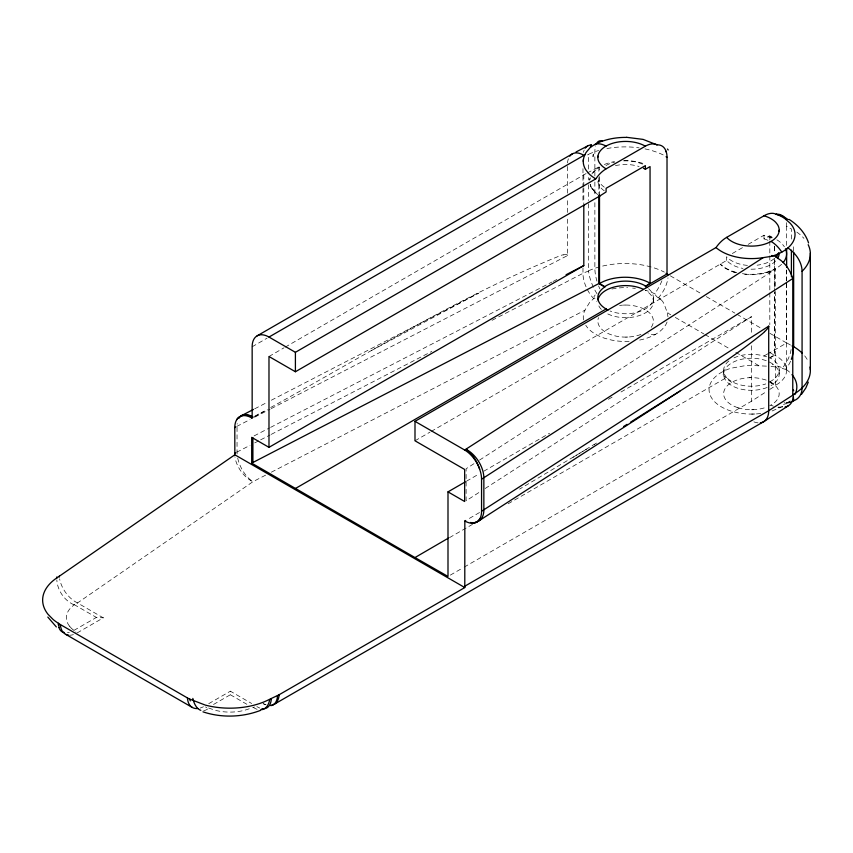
<?xml version="1.0" encoding="UTF-8"?>
<svg xmlns="http://www.w3.org/2000/svg" width="853" height="853" viewBox="0 0 853 853"><rect width="100%" height="100%" fill="white"/><g stroke="black" fill="none" stroke-linecap="round" stroke-linejoin="round"><path stroke-width="0.64" stroke-dasharray="4.26 3.2" d="M213.527 704.471L230.353 694.758L230.353 691.186L251.656 703.49M271.254 408.598L567.437 255.601L567.437 216.993M567.437 212.44L567.437 198.813M567.437 193.141L567.437 165.887M588.645 184.813L588.645 200.54M588.645 179.962L588.645 177.541M588.645 169.075L588.634 154.265A59.209 34.184 0 0 1 598.646 150.491M723.643 374.264L723.643 370.17M775.644 291.481L775.644 385.652L767.935 390.621M775.644 286.203L775.644 269.036A35.41 20.44 0 0 1 743.048 274.176M786.519 369.584L786.519 282.119M786.519 280.797L786.519 270.198M793.663 251.049L793.663 245.003M583.569 319.928A42.341 24.449 0 0 1 584.945 310.193L589.487 302.655L594.466 297.836A23.809 13.744 60 0 0 596.951 301.493M473.937 463.712L466.111 468.755L466.111 500.796L479.546 492.128M479.525 460.108L775.644 269.036L766.111 272.8M485.133 488.524L751.418 316.698L751.418 335.208M464.149 567.138L751.418 401.283L766.826 391.335M573.024 457.293L594.434 444.253M594.285 444.445L596.546 443.07M586.416 449.222L519.594 489.1M479.525 512.525L467.284 519.616M252.157 346.776L267.117 338.14M268.983 356.49L283.974 347.832M285.137 347.171L586.118 173.543M254.311 416.946L267.341 409.419M73.966 630.378L96.4 617.423A47.139 38.374 0 0 0 103.298 617.732M732.322 253.522L742.505 247.637M748.166 244.374L764 235.225A27.776 16.036 0 0 1 771.048 238.179M77.165 632.926L103.298 617.839L77.516 602.943A23.809 14.917 55.3 0 1 59.625 578.846M431.138 431.469L726.66 260.442A27.776 16.036 0 0 0 742.984 268.45M764 235.225L764 238.883L769.214 236.27A35.41 20.44 0 0 1 771.869 237.283M414.995 440.788L429.987 432.14M769.075 236.644L768.798 236.132L769.811 235.94L772.679 237.592M466.452 481.22L479.151 473.895M483.758 471.229L549.524 433.26M608.36 399.289L612.976 396.624M621.048 391.964L751.418 316.698M449.499 537.635L472.498 524.36M508.153 503.771L726.66 377.474A27.776 16.036 0 0 0 765.738 383.935M766.911 354.23L764 356.064A27.776 16.036 0 0 0 733.207 358.239M767.401 354.102L786.647 342.991L769.726 333.224M769.694 357.716L774.353 355.029L774.353 292.089M769.694 358.132L774.588 355.317L774.588 291.705M208.761 703.65L230.353 691.186M450.309 575.125L462.998 567.799M270.689 407.489C366.321 354.741 459.703 295.916 561.295 255.26A57.3 33.086 -60 0 1 562.735 254.908L563.321 254.791M371.29 350.658L478.533 293.176L268.834 401.507M772.072 410.986L782.553 406.433A23.809 13.744 60 0 1 777.968 407.318M236.718 426.447L250.014 419.569M236.718 452.207L250.025 445.33M587.269 172.946L598.849 166.964L599.51 167.348L599.51 169.992M254.674 408.822L267.661 402.115M254.983 416.008L263.982 411.359M254.738 417.128L270.07 409.205M254.087 435.904L269.452 427.971M270.636 427.364L551.891 282.066M553.075 281.458L557.798 279.016M254.748 442.888L259.472 440.457M260.645 439.839L270.092 434.966M271.275 434.358L431.842 351.404M492.064 320.301L582.972 273.344A23.809 13.744 0 0 1 588.666 271.158L588.645 201.756M265.592 475.164L252.904 481.721L77.516 602.943A23.809 13.744 -60 0 1 74.051 604.532L96.4 617.423M271.35 472.189L584.945 310.204M769.822 381.792L771.048 381.12A27.776 16.036 0 0 0 771.048 358.452L769.875 357.812M781.487 407.02L778.171 407.244L781.487 407.02A23.809 14.49 57.2 0 0 782.425 407.116M623.34 305.097L625.462 305.043M627.883 337.052L625.761 337.106M629.077 341.371L625.846 341.456A42.341 24.449 0 0 1 611.249 340.006L605.033 338.374A42.341 24.449 0 0 1 585.776 325.292M749.137 377.719L751.258 377.666M753.679 409.685L751.557 409.739M754.873 414.004L751.642 414.078M766.452 366.129L747.025 365.319L730.829 368.272A42.341 24.449 0 0 0 709.067 389.64A42.341 24.449 0 0 0 730.829 410.997L737.045 412.639A42.341 24.449 0 0 0 761.409 413.396M771.037 366.427L776.646 367.089M733.079 271.851L736.821 272.725M737.909 407.713L741.993 408.79A27.776 16.036 0 0 0 766.708 407.084M769.022 236.206L769.097 236.654A35.41 20.44 0 0 1 772.146 237.806M208.612 708.022L215.244 710.282A35.41 20.44 0 0 0 250.697 708.193A35.272 20.365 0 0 0 251.123 708.011M786.327 222.654A23.809 13.744 -60 0 1 786.647 226.226L791.413 228.977L791.413 239.576M790.464 345.038L786.647 342.842L786.647 281.885M670.341 275.839L702.062 294.157M706.284 296.599L734.838 313.083M736.949 314.299L761.271 328.341M769.811 352.556L774.588 355.317M661.31 299.947C666.001 304.094 664.796 312.326 670.757 314.8M675.32 317.444L703.853 333.918M704.994 334.579L728.974 348.419M735.819 352.364L758.648 365.553M769.737 381.835L775.644 385.236A35.41 20.44 0 0 0 774.353 355.029M769.737 382.251L775.644 385.652M230.353 694.758L246.848 704.279M73.667 630.154L72.558 629.269M659.369 298.06L658.665 297.516A23.809 13.744 -60 0 0 667.995 277.843M72.313 629.066L71.407 628.235M71.183 628.021L69.509 626.145M594.626 191.925L590.116 184.301A35.41 20.44 0 0 0 598.07 194.292M667.323 312.827L667.952 316.74M786.647 226.226L786.647 246.101M786.647 269.953L786.647 280.552M779.184 369.786L779.184 374.264M774.588 246.645L774.588 253.277M774.588 258.576L774.588 290.383M774.353 246.09L774.353 252.147M774.353 260.613L774.353 289.668M769.811 235.94L769.811 239.917M769.811 241.239L769.811 254.493M769.811 255.815L769.811 291.598M769.811 292.92L769.811 324.726M751.418 345.774L751.418 401.283M726.66 260.442L726.66 256.785A27.776 16.036 0 0 0 747.601 265.4M653.377 297.782L653.377 301.631M599.51 176.592L599.51 193.759M598.849 166.964L598.849 172.263M598.849 177.563L598.849 193.471M594.872 175.974L594.872 151.674A23.809 9.916 71.1 0 1 595.586 145.831M594.872 182.041L594.872 195.412M594.872 202.694L594.872 268.29A23.809 9.916 71.1 0 0 596.929 281.127M583.804 174.737L583.804 186.583M583.804 187.905L583.804 203.707M582.972 168.649L582.972 187.202M582.972 188.524L582.972 203.099M582.972 268.034L582.972 273.344A23.809 12.966 62.7 0 0 593.613 298.55M731.778 382.368A23.809 13.744 60 0 1 721.467 372.345M69.509 626.145A35.4 20.44 0 0 1 74.414 604.724M606.92 148.539A59.209 34.184 0 0 1 639.078 147.857M645.007 148.891A59.209 34.184 0 0 1 664.348 155.491M588.645 270.753A59.209 34.184 0 0 1 598.646 267.106M602.666 266.061A59.209 34.184 0 0 1 664.316 272.086M599.883 288.9A23.809 9.916 71.1 0 1 598.603 285.926M796.798 232.091A59.22 34.184 0 0 1 803.942 238.382M804.688 355.872A59.22 34.184 0 0 1 808.186 361.299M237.71 458.093A23.809 12.955 62.7 0 0 252.904 481.721A23.809 14.917 55.3 0 1 235.023 457.613M237.113 453.956A23.809 12.955 62.7 0 1 237.038 452.037L237.038 426.276A23.809 12.955 62.7 0 1 237.198 423.568M567.309 255.132A1.493 0.864 -60 0 1 567.437 255.601M563.289 254.972A15.951 9.212 -60 0 1 567.117 254.642M76.088 632.265A23.82 13.744 60 0 1 75.661 631.977M74.019 604.788A23.745 17.977 58.1 0 1 56.82 579.912M203.409 706.721A23.809 13.744 -60 0 1 200.156 708.043M597.025 293.773A23.649 8.946 65.7 0 1 588.591 271.083M587.482 154.883A23.809 13.744 0 0 1 588.645 154.542M667.046 322.029A42.341 24.449 0 0 1 665.361 325.419L662.61 328.885A42.341 24.449 0 0 1 637.831 340.411M567.512 162.923A23.809 13.36 61.4 0 1 568.684 158.072M583.441 152.335A23.809 12.955 62.7 0 1 584.177 150.064M791.104 349.538A23.809 13.744 -60 0 1 781.86 368.645M777.168 366.065A25.569 19.651 -28.2 0 1 782.457 367.92M786.274 369.338A14.394 11.537 76.2 0 1 781.977 368.176M659.156 298.23A24.556 18.446 -20.8 0 1 660.926 299.808M658.473 297.964A14.373 11.057 -80.4 0 1 655.019 294.37M254.407 706.966A23.809 13.744 -60 0 1 252.669 707.659M257.084 709.291A23.745 13.605 70 0 1 252.744 706.988M206.81 707.542A23.809 13.744 60 0 1 205.509 706.966M259.824 708.043A23.809 12.464 64.3 0 1 256.87 706.561M69.338 632.286A23.724 12.998 -51.1 0 1 67.494 632.574M789.91 401.518A23.809 16.719 45.8 0 1 789.441 401.55A45.38 27.008 0.1 0 0 790.166 400.899M789.153 401.432A45.444 26.827 -0.4 0 1 785.016 404.578M786.263 369.477A45.38 27.008 0.1 0 1 790.688 373.23M790.55 361.256A23.767 16.154 -62.6 0 1 785.858 368.933M651.202 327.296A27.776 16.036 0 0 0 639.11 307.059L635.027 305.992A27.776 16.036 0 0 0 619.619 305.417M640.902 334.451A27.776 16.036 0 0 1 616.186 336.157L612.113 335.08A27.776 16.036 0 0 1 598.497 317.615M655.552 334.291A23.809 13.744 60 0 1 647.971 333.726M632.627 288.101A45.156 26.614 -0.5 0 1 635.357 288.367M655.285 294.018A45.156 26.614 -0.5 0 0 645.199 290.255A27.776 16.036 0 0 1 646.116 312.454A27.776 16.036 0 0 1 607.816 313.947M661.917 280.776A23.788 8.445 -60.5 0 1 655.179 293.155M611.942 289.018A45.284 26.816 -0.8 0 1 627.595 287.546M595.149 294.957A16.697 10.854 -85.4 0 1 593.901 296.769M769.886 381.728A27.776 16.036 0 0 1 769.715 405.761M737.909 407.713A27.776 16.036 0 0 1 726.127 387.07A27.776 16.036 0 0 1 760.833 378.615L764.906 379.692A27.776 16.036 0 0 1 766.708 380.321M773.383 406.199A23.809 13.744 60 0 1 771.048 405.036M758.029 422.853A23.809 14.128 58.6 0 1 753.924 421.883M784.579 402.648A23.671 11.931 31.3 0 1 784.078 402.595M785.442 403.49A15.759 3.06 -34.8 0 1 783.576 404.663M772.296 364.263A52.833 16.793 -2.4 0 1 773.575 364.37M73.411 634.6A23.809 13.744 -60 0 1 69.85 635.218M735.361 272.565A35.41 20.44 0 0 1 720.433 264.451M598.07 194.708A35.41 20.44 0 0 1 590.073 184.547M590.265 177.765A35.41 20.44 0 0 0 589.85 179.471L589.711 180.186A35.41 20.44 0 0 1 590.052 178.096M592.995 172.85A35.41 20.44 0 0 1 599.51 167.348M601.322 309.415A27.776 16.036 0 0 1 598.422 304.926M767.146 387.475A27.776 16.036 0 0 1 723.909 376.504A27.776 16.036 0 0 1 760.215 359.06A27.776 16.036 0 0 1 771.048 385.599M764 355.914A27.776 16.036 0 0 1 766.666 356.799M775.697 260.954A27.776 16.036 0 0 1 748.539 269.121M764 238.883A27.776 16.036 0 0 1 768.681 240.61M781.604 264.291A35.41 20.44 0 0 1 742.153 273.632M735.883 272.31A35.41 20.44 0 0 1 720.433 264.035M776.891 239.821A35.41 20.44 0 0 1 784.365 246.784M726.66 377.623A27.776 16.036 0 0 1 729.166 360.744M774.289 258.598A27.776 16.036 0 0 1 757.101 265.208M648.589 288.719A27.776 16.036 0 0 1 645.252 309.053A27.776 16.036 0 0 1 610.012 310.982M591.865 174.001A35.41 20.44 0 0 1 599.339 167.049M604.361 164.501A35.41 20.44 0 0 1 614.416 161.59M623.927 160.641A35.41 20.44 0 0 1 645.646 164.437M604.287 187.159A27.776 16.036 0 0 1 598.422 180.175M605.971 165.546A27.776 16.036 0 0 1 614.576 162.166M623.692 160.886A27.776 16.036 0 0 1 643.407 164.576M604.287 190.816A27.776 16.036 0 0 1 597.836 180.537M615.439 165.621A27.776 16.036 0 0 1 639.089 166.516M265.283 704.759A23.809 12.464 64.3 0 1 263.065 703.576M207.631 709.003A23.745 12.368 -85 0 1 202.524 710.677M266.083 704.77A23.809 13.744 60 0 1 263.588 703.757"/><path stroke-width="1.28" d="M234.767 455.79A23.809 14.917 55.3 0 1 234.682 454.894L57.801 577.268A59.081 34.109 0 0 0 48.013 614.288L53.131 619.491A59.081 34.109 0 0 0 57.002 622.381L58.388 623.276A23.713 13.691 0 0 0 60.382 624.577L187.436 697.935A23.841 13.765 0 0 0 189.686 699.087L205.264 705.079A59.092 34.12 0 0 0 269.367 699.417L279.027 694.8L464.789 587.557L464.832 521.034L465.749 520.501M626.55 137.301L643.087 139.391L657.023 144.861A23.809 13.744 -60 0 1 665.607 150.16L665.99 151.13A23.745 13.712 -60 0 1 667.014 157.197L667.014 273.813L666.044 273.355M470.557 522.462A23.809 12.464 64.3 0 0 479.663 519.104L480.335 517.814A23.724 13.701 60 0 0 481.561 511.256L768.713 326.145L768.713 410.73A23.809 14.128 58.6 0 1 760.332 422.811M792.01 345.955A23.831 13.755 0 0 1 793.685 347.107A3.113 1.514 66.9 0 1 793.663 346.681L793.663 252.264M810.35 253.234L810.35 369.871M583.271 161.377L583.409 159.522M597.836 157.357L597.932 156.142M779.184 230.171L779.088 231.387M665.99 151.173L665.969 151.781M464.789 587.557L234.842 454.788L234.788 427.598A23.724 13.701 60 0 1 236.014 421.041L236.686 419.751A23.809 14.917 55.3 0 1 252.904 417.074L251.688 417.917A23.895 13.797 60 0 0 236.686 419.74M58.324 623.916L58.281 624.844M595.671 178.799A42.33 24.438 0 0 1 588.602 173.394L585.776 169.811A42.341 24.449 0 0 1 584.7 155.214C585.883 151.226 590.052 149.115 591.236 145.394M590.692 147.313L590.713 147.228A43.546 24.758 0.8 0 1 594.744 144.573A43.61 24.844 0.9 0 1 602.421 141.012A23.809 9.916 71.1 0 0 596.929 142.856M793.589 399.94L793.343 396.442A23.809 14.49 57.2 0 1 785.101 406.977M808.303 382.112L805.84 387.966L801.447 394.406M584.913 154.777L268.983 337.052A23.799 13.744 60 0 0 252.157 346.776L252.157 418.183L251.688 417.917M768.308 327.371L768.596 326.763A1.493 0.864 -60 0 0 768.713 326.145M764.597 331.71L764.021 332.254A57.279 33.075 -60 0 1 762.582 333.576C721.371 367.057 674.99 393.542 630.484 422.256M448.347 538.147L414.995 557.553L251.688 463.126L598.849 283.58L604.745 286.992A27.776 16.036 0 0 0 605.971 308.903M234.788 427.598L235.663 427.044M234.788 453.455L235.663 452.804M604.745 286.992L605.971 285.819A27.776 16.036 0 0 1 645.252 285.819M785.474 219.189L789.942 223.006A43.642 24.534 -0.2 0 1 781.774 252.125A43.46 24.577 0.2 0 1 771.709 256.305L763.2 257.627L464.661 450.021L414.995 421.35L414.995 440.788L464.661 469.459L464.661 501.5L447.996 491.872L447.996 576.457L414.995 557.553M792.927 395.408L792.832 395.174A1.514 0.821 -62.7 0 1 792.768 394.8L792.768 278.536L481.561 479.215L481.561 511.256M478.661 521.012L679.82 391.218M792.832 395.174L768.713 410.73L464.832 586.182M788.183 405.879L763.648 421.702L273.802 704.503M623.714 426.436L627.104 424.346M257.084 335.879L572.235 153.935M268.983 337.052L295.405 352.31L595.799 178.874A23.809 13.744 -60 0 1 606.099 168.862L645.38 146.183A23.809 13.744 -60 0 1 657.023 144.861M251.688 463.126L251.688 437.354L268.983 447.345L268.983 356.49L295.405 371.748L599.968 195.902L606.099 191.957L606.099 188.3L645.38 165.621L645.38 169.278L650.05 166.58L650.05 283.196L645.38 286.459A27.776 16.036 0 0 1 647.043 287.525M268.983 447.345L583.804 265.582L583.804 205.019M414.995 421.35L716.019 247.562A24.993 14.426 -60 0 1 726.596 237.411L764 215.788A24.982 14.426 -60 0 1 775.004 213.762L776.07 214.284A23.809 13.744 -60 0 1 784.643 218.187M295.405 488.513L606.099 308.978M645.38 286.459L667.014 273.962L668.23 274.623M447.996 491.872L465.301 481.881M279.027 694.8L279.123 694.747A23.809 13.744 60 0 1 270.764 705.346M576.074 151.941L587.621 145.98M241.687 415.528L253.49 409.429M566.072 274.741L583.804 265.582M260.389 710.442C242.177 717.394 221.492 718.002 202.971 711.839M776.198 214.338L782.809 216.076L788.151 219.573M764 215.788L764.906 216.065A27.776 16.036 0 0 1 775.686 222.281L777.541 224.638A27.776 16.036 0 0 1 762.913 244.672A27.776 16.036 0 0 1 727.14 237.87L726.671 237.369M666.065 156.749L667.014 157.197M777.083 257.915C784.909 262.138 790.198 270.209 792.768 278.536M599.51 195.081L599.51 283.559L604.745 286.576M192.32 707.457L65.702 634.333M789.132 219.413C797.875 224.989 805.317 232.944 808.569 242.945M56.351 626.934L47.811 617.071M792.48 277.374L792.693 277.929M475.281 522.175A23.809 14.48 57.2 0 0 483.854 509.955L483.854 477.925A23.809 14.48 57.2 0 0 466.111 449.328A23.809 12.464 64.3 0 1 479.663 469.182L480.335 471.251A23.724 13.701 60 0 1 481.561 479.215M190.262 700.942L189.686 699.087M808.175 244.662A59.22 34.184 0 0 1 802.076 271.297L802.076 387.923A23.809 16.719 45.8 0 1 793.013 400.953M791.413 250.185L791.413 276.681M786.647 248.745L786.647 267.298M598.849 196.115L598.849 283.58M295.405 352.31L295.405 371.748M252.904 437.802L252.904 462.283M792.768 394.8A59.337 34.259 0 0 0 802.076 387.923A59.22 34.184 0 0 0 810.051 366.993M787.916 247.967A23.809 16.719 45.8 0 1 802.076 271.297M793.663 346.681A59.22 34.184 0 0 1 802.385 353.334M569.783 156.163A23.809 13.36 61.4 0 1 583.804 155.299M768.393 327.467A15.94 9.202 -60 0 1 764.565 331.572M776.369 214.188A43.471 24.492 -0.1 0 1 785.656 219.104M602.549 141.118A43.471 24.502 0.7 0 1 626.539 137.408M590.99 145.405A11.675 3.647 -3.1 0 1 591.012 145.01M585.243 148.166A23.809 12.955 62.7 0 1 591.524 144.989M771.762 255.505A15.322 15.311 -27.7 0 1 777.435 257.265M763.2 257.627A42.341 24.438 0 0 1 716.062 247.605M197.779 708.512A23.809 13.744 -60 0 1 187.436 697.935M793.301 347.288A23.767 16.154 -62.6 0 1 791.328 359.348M271.361 698.564A23.809 12.464 64.3 0 1 261.978 708.63M64.242 632.5A23.777 12.688 -49.6 0 1 61.864 631.561M61.747 631.561A23.799 12.475 -47 0 1 58.953 627.488M59.07 627.35A23.639 12.55 -41 0 1 58.921 624.545M58.516 623.852A23.148 13.403 -29.3 0 1 58.601 623.223M269.687 699.684A23.745 13.605 70 0 1 260.602 709.824M771.048 241.42A23.809 13.744 60 0 1 781.817 252.136M594.754 144.583A23.809 13.744 60 0 1 605.971 146.108M605.971 168.787A27.765 16.026 0 0 1 601.344 165.247L599.488 162.891A27.765 16.026 0 0 1 610.727 143.922A27.765 16.026 0 0 1 645.231 146.119M238.915 418.311A23.809 12.955 62.7 0 1 252.904 417.074M793.653 390.738A16.623 2.399 79.1 0 1 793.429 389.938M667.43 149.04A22.935 6.92 -63.3 0 1 668.187 149.989M791.957 374.627A45.38 27.008 0.1 0 1 794.879 394.64M68.741 635.176A23.809 13.744 -60 0 1 60.382 624.577M593.059 156.472A23.479 5.171 -85.2 0 1 593.475 154.446M794.036 400.302A23.671 11.931 31.3 0 1 786.327 402.723M607.954 310.097A27.776 16.036 0 0 1 606.099 309.127M599.51 283.559A35.41 20.44 0 0 1 650.05 283.196M599.968 195.902A35.41 20.44 0 0 1 599.19 195.433M597.985 299.979A27.776 16.036 0 0 1 615.152 286.779A27.776 16.036 0 0 1 643.407 289.327M599.968 195.497A35.41 20.44 0 0 1 599.19 195.017M785.453 248.799A35.41 20.44 0 0 1 783.097 262.671M778.597 252.797A27.776 16.036 0 0 1 775.697 257.297M779.184 253.17A27.776 16.036 0 0 1 777.872 258.032M643.407 168.233A27.776 16.036 0 0 1 645.252 169.203M464.661 450.032A23.895 13.797 60 0 1 479.674 469.182M479.674 519.114A23.895 13.797 60 0 1 464.832 521.012M59.369 577.012A23.809 14.917 55.3 0 1 59.294 576.127M277.556 695.579A23.809 12.464 64.3 0 1 270.838 705.666M56.788 578.185A23.745 17.977 58.1 0 1 56.842 576.927M200.828 710.336A23.745 12.368 -85 0 1 192.831 698.404"/></g></svg>
